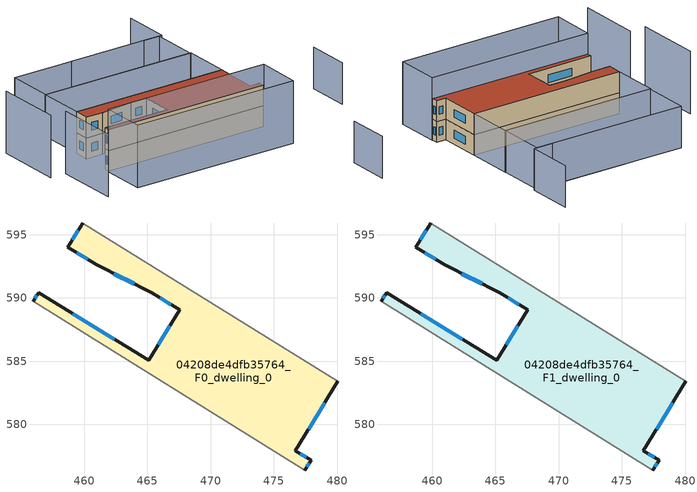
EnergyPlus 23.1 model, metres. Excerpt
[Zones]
04208de4dfb35764_F0_dwelling_0
 floor ground (EU_floor_Construction): 480.06,583.4 476.69,577.93 477.94,577.17 477.46,576.4 455.97,589.75 456.4,590.43 465.1,585.08 467.55,589.06 465.33,590.42 460.99,592.61 458.69,594.03 459.9,595.93 z0
 wall outside (EU_wall_Construction): 459.9,595.93 458.69,594.03 460.99,592.61 465.33,590.42 467.55,589.06 465.1,585.08 456.4,590.43 455.97,589.75 / 477.46,576.4 477.94,577.17 476.69,577.93 480.06,583.4 z0:3
 wall adiabatic (EU_wall_Construction): 480.06,583.4 459.9,595.93 / 455.97,589.75 477.46,576.4 z0:3
 window (EU_Window_Construction): 462.39,586.74 459.11,588.76 / 466.79,587.82 465.86,586.32 / 466.02,590 466.86,589.48 / 462.34,591.93 463.98,591.11 / 459.4,593.58 460.27,593.05 / 459.52,595.33 459.06,594.62 / 477.74,579.64 479.01,581.7 / 477.55,577.41 477.08,577.7 / 477.61,576.64 477.79,576.93 / 456.27,590.22 456.11,589.96 z0.93:2.07
04208de4dfb35764_F1_dwelling_0
 floor to 04208de4dfb35764_F0_dwelling_0 (EU_floor_Construction): 480.06,583.4 476.69,577.93 477.94,577.17 477.46,576.4 455.97,589.75 456.4,590.43 465.1,585.08 467.55,589.06 465.33,590.42 460.99,592.61 458.69,594.03 459.9,595.93 z3
 wall outside (EU_wall_Construction): 459.9,595.93 458.69,594.03 460.99,592.61 465.33,590.42 467.55,589.06 465.1,585.08 456.4,590.43 455.97,589.75 / 477.46,576.4 477.94,577.17 476.69,577.93 480.06,583.4 z3:6
 wall adiabatic (EU_wall_Construction): 480.06,583.4 459.9,595.93 / 455.97,589.75 477.46,576.4 z3:6
 window (EU_Window_Construction): 462.39,586.74 459.11,588.76 / 466.79,587.82 465.86,586.32 / 466.02,590 466.86,589.48 / 462.34,591.93 463.98,591.11 / 459.4,593.58 460.27,593.05 / 459.52,595.33 459.06,594.62 / 477.74,579.64 479.01,581.7 / 477.55,577.41 477.08,577.7 / 477.61,576.64 477.79,576.93 / 456.27,590.22 456.11,589.96 z3.93:5.07
 roof outside (EU_roof_Construction): 477.94,577.17 476.69,577.93 480.06,583.4 459.9,595.93 458.69,594.03 460.99,592.61 465.33,590.42 467.55,589.06 465.1,585.08 456.4,590.43 455.97,589.75 477.46,576.4 z6
shading: 488.31,569.59 491.63,574.97 / 491.46,601.07 487.76,595.11 / 487.76,595.11 475.3,602.86 / 480.06,583.4 459.9,595.93 / 459.9,595.93 463.6,601.88 / 463.6,601.88 483.76,589.35 / 483.76,589.35 480.06,583.4 / 467.36,607.79 487.38,595.35 / 487.38,595.35 483.68,589.4 / 483.68,589.4 463.66,601.84 / 463.66,601.84 467.36,607.79 z0:6; 453.17,594.72 448.13,586.61 / 456.38,604.57 451.08,596.03 / 455.92,589.79 477.48,576.39 / 477.48,576.39 473.94,570.69 / 473.94,570.69 452.38,584.09 / 452.38,584.09 455.92,589.79 z0:9
[Building]
EU S2 Campaign: North Axis=0; Terrain=City; Solar Distribution=FullExterior
[Site:Location]
Montreal-Trudeau.Intl.AP: Latitude=45.4667; Longitude=-73.75; Time Zone=-5; Elevation=36
[SizingPeriod:WeatherFileDays]
AnnualSizingPeriod: Begin Month=1; Begin Day of Month=1; End Month=12; End Day of Month=31; Day of Week for Start Day=Monday; Use Weather File Daylight Saving Period=No; Use Weather File Rain and Snow Indicators=No
[MATERIAL]
EU_InternalMass_Material: Roughness=MediumRough; Thickness=0.1; Conductivity=1; Density=1800; Specific Heat=900; Thermal Absorptance=0.9; Solar Absorptance=0.7; Visible Absorptance=0.7
[MATERIAL:NOMASS] Roughness=MediumRough; Thermal Absorptance=0.9; Solar Absorptance=0.7; Visible Absorptance=0.7
Name | Thermal Resistance
EU_wall_NoMass; EU_floor_NoMass | 1.36485
EU_roof_NoMass | 2.55992
[WINDOWMATERIAL:SIMPLEGLAZINGSYSTEM]
EU_Window_SimpleGlazing: UFactor=3.92339; Solar Heat Gain Coefficient=0.8; Visible Transmittance=0.8
[CONSTRUCTION]
EU_wall_Construction: EU_wall_NoMass
EU_roof_Construction: EU_roof_NoMass
EU_floor_Construction: EU_floor_NoMass
EU_Window_Construction: EU_Window_SimpleGlazing
EU_InternalMass_Construction: EU_InternalMass_Material
[ZONE] Type=1; Multiplier=1; Ceiling Height=autocalculate; Floor Area=autocalculate; Part of Total Floor Area=Yes
Name | Volume
04208de4dfb35764_F0_dwelling_0 | 389.531
04208de4dfb35764_F1_dwelling_0 | 389.532
[INTERNALMASS] Construction=EU_InternalMass_Construction; Surface Area=129.844
Name | Zone or ZoneList
04208de4dfb35764_F0_dwelling_0_EU_InternalMass | 04208de4dfb35764_F0_dwelling_0
04208de4dfb35764_F1_dwelling_0_EU_InternalMass | 04208de4dfb35764_F1_dwelling_0
[OTHEREQUIPMENT] Fuel Type=Electricity; Design Level Calculation Method=Watts/Area; Power per Zone Floor Area=1; Fraction Latent=0; Fraction Radiant=0; Fraction Lost=0; Carbon Dioxide Generation Rate=0; EndUse Subcategory=EU_Step8_InternalGains
Name | Zone or ZoneList or Space or SpaceList | Schedule
EU_Step8_InternalGain_04208de4dfb35764_F0_dwelling_0_f000 | 04208de4dfb35764_F0_dwelling_0 | EU_Step8_GainSchedule_04208de4dfb35764_F0_dwelling_0_f000
EU_Step8_InternalGain_04208de4dfb35764_F1_dwelling_0_f000 | 04208de4dfb35764_F1_dwelling_0 | EU_Step8_GainSchedule_04208de4dfb35764_F1_dwelling_0_f000
[ZONEVENTILATION:DESIGNFLOWRATE] Schedule=EU_AlwaysOn; Design Flow Rate Calculation Method=AirChanges/Hour; Air Changes per Hour=0.860309; Ventilation Type=Natural; Fan Pressure Rise=0; Fan Total Efficiency=1; Constant Term Coefficient=1; Temperature Term Coefficient=0; Velocity Term Coefficient=0; Velocity Squared Term Coefficient=0; Minimum Indoor Temperature=-100; Maximum Indoor Temperature=100; Delta Temperature=-100; Minimum Outdoor Temperature=-100; Maximum Outdoor Temperature=100; Maximum Wind Speed=40
Name | Zone or ZoneList or Space or SpaceList
EU_ConstantAir_04208de4dfb35764_F0_dwelling_0 | 04208de4dfb35764_F0_dwelling_0
EU_ConstantAir_04208de4dfb35764_F1_dwelling_0 | 04208de4dfb35764_F1_dwelling_0
[HVACTEMPLATE:THERMOSTAT] Constant Heating Setpoint=20; Constant Cooling Setpoint=50
EU_HeatOnly_04208de4dfb35764_F0_dwelling_0; EU_HeatOnly_04208de4dfb35764_F1_dwelling_0
[HVACTEMPLATE:ZONE:IDEALLOADSAIRSYSTEM] System Availability Schedule=EU_AlwaysOn; Maximum Heating Supply Air Temperature=50; Minimum Cooling Supply Air Temperature=13; Maximum Heating Supply Air Humidity Ratio=0.0156; Minimum Cooling Supply Air Humidity Ratio=0.0077; Heating Limit=NoLimit; Cooling Limit=NoLimit; Heating Availability Schedule=EU_AlwaysOn; Cooling Availability Schedule=EU_CoolingOff; Dehumidification Control Type=ConstantSensibleHeatRatio; Cooling Sensible Heat Ratio=0.7; Dehumidification Setpoint=60; Humidification Control Type=None; Humidification Setpoint=30; Outdoor Air Method=None; Outdoor Air Flow Rate per Person=0.00944; Outdoor Air Flow Rate per Zone Floor Area=0; Outdoor Air Flow Rate per Zone=0; Demand Controlled Ventilation Type=None; Outdoor Air Economizer Type=NoEconomizer; Heat Recovery Type=None; Sensible Heat Recovery Effectiveness=0.7; Latent Heat Recovery Effectiveness=0.65
Name | Template Thermostat
04208de4dfb35764_F0_dwelling_0 | EU_HeatOnly_04208de4dfb35764_F0_dwelling_0
04208de4dfb35764_F1_dwelling_0 | EU_HeatOnly_04208de4dfb35764_F1_dwelling_0
[SIZING:ZONE] Zone Cooling Design Supply Air Temperature Input Method=SupplyAirTemperature; Zone Cooling Design Supply Air Temperature=13; Zone Heating Design Supply Air Temperature Input Method=SupplyAirTemperature; Zone Heating Design Supply Air Temperature=50; Zone Cooling Design Supply Air Humidity Ratio=0.008; Zone Heating Design Supply Air Humidity Ratio=0.008; Cooling Design Air Flow Method=DesignDay; Cooling Design Air Flow Rate=0; Cooling Minimum Air Flow per Zone Floor Area=0.000762; Cooling Minimum Air Flow=0; Cooling Minimum Air Flow Fraction=0.2; Heating Design Air Flow Method=DesignDay; Heating Design Air Flow Rate=0; Heating Maximum Air Flow per Zone Floor Area=0.002032; Heating Maximum Air Flow=0.141576; Heating Maximum Air Flow Fraction=0.3; Account for Dedicated Outdoor Air System=No; Dedicated Outdoor Air System Control Strategy=NeutralSupplyAir; Dedicated Outdoor Air Low Setpoint Temperature for Design=autosize; Dedicated Outdoor Air High Setpoint Temperature for Design=autosize; Zone Load Sizing Method=Sensible Load Only No Latent Load; Zone Latent Cooling Design Supply Air Humidity Ratio Input Method=HumidityRatioDifference; Zone Cooling Design Supply Air Humidity Ratio Difference=0.005; Zone Latent Heating Design Supply Air Humidity Ratio Input Method=HumidityRatioDifference; Zone Humidification Design Supply Air Humidity Ratio Difference=0.005
04208de4dfb35764_F0_dwelling_0; 04208de4dfb35764_F1_dwelling_0
[SCHEDULE:CONSTANT]
Name | Hourly Value
EU_AlwaysOn | 1
EU_CoolingOff | 0
[SCHEDULE:FILE] Column Number=1; Rows to Skip at Top=0; Number of Hours of Data=8760; Column Separator=Comma; Interpolate to Timestep=No; Minutes per Item=60; Adjust Schedule for Daylight Savings=Yes
Name | File
EU_Step8_GainSchedule_04208de4dfb35764_F0_dwelling_0_f000 | ../../schedules/04208de4dfb35764/04208de4dfb35764_F0_dwelling_0_f000_gain.csv
EU_Step8_GainSchedule_04208de4dfb35764_F1_dwelling_0_f000 | ../../schedules/04208de4dfb35764/04208de4dfb35764_F1_dwelling_0_f000_gain.csv
